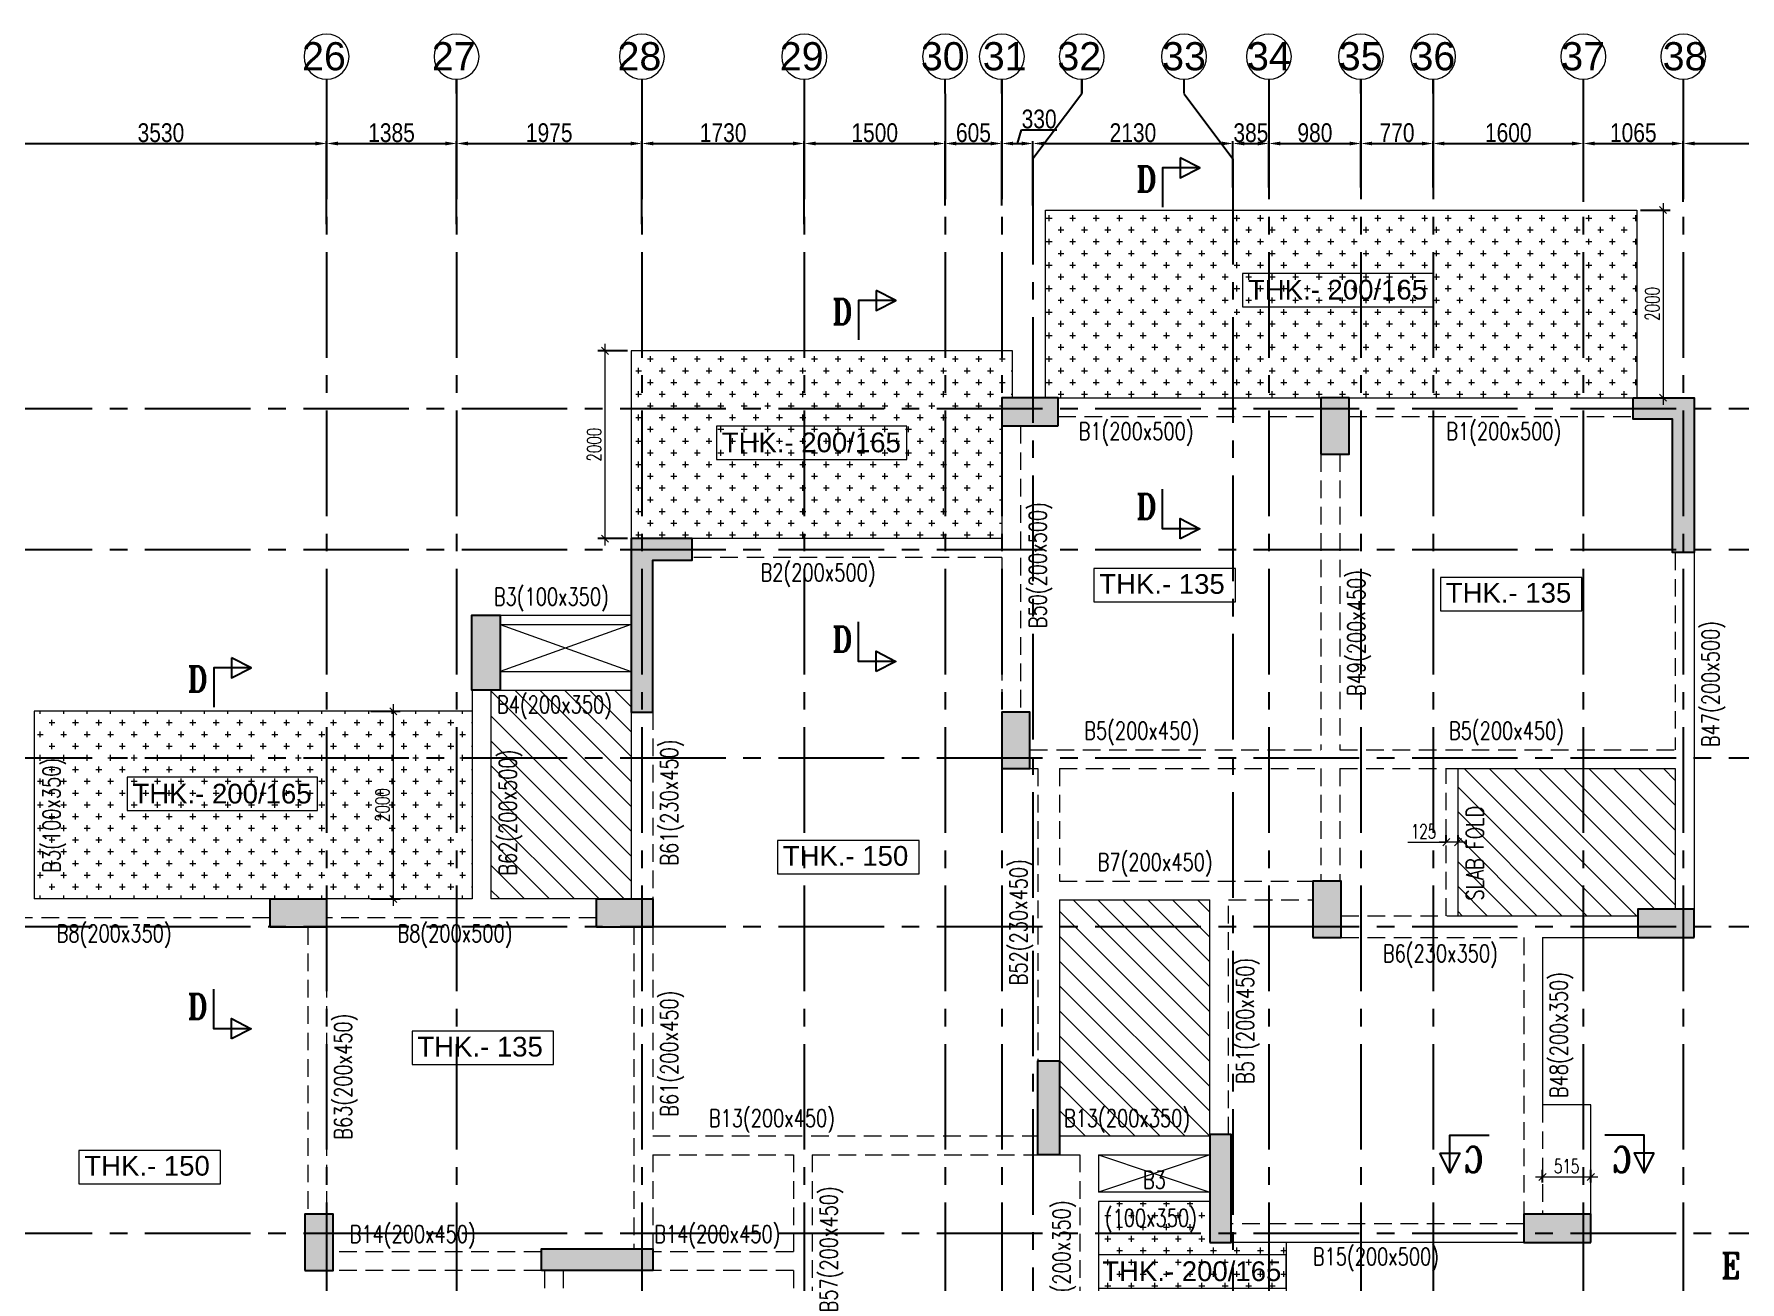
# Model space of a CAD drawing. Header units: millimetres. Extents: x 1255966 to 1543449, y 318653 to 465396.
# Drawn here: x 1413325 to 1431499, y 357108 to 370403 of the extents above; entities that cross this region are included whole.
import ezdxf
from ezdxf.enums import TextEntityAlignment as Align

# ---------------------------------------------------------------- set-up
doc = ezdxf.new("R2010")
doc.units = ezdxf.units.MM
doc.header["$LTSCALE"] = 500
doc.header["$MEASUREMENT"] = 0
doc.header["$PDMODE"] = 34
doc.linetypes.add('HIDDEN', pattern=[0.375, 0.25, -0.125])
doc.linetypes.add('Site$0$CENTER2', pattern=[1.125, 0.75, -0.125, 0.125, -0.125])
doc.layers.get('Defpoints').update_dxf_attribs({"lineweight": 0})
for name, color, linetype in [('3BEAM NO', 6, 'Continuous'), ('GLASS', 5, 'Continuous'), ('GRID', 7, 'Continuous'), ('GRID DIM', 7, 'Continuous'), ('S-FRAMING PLAN', 4, 'Continuous'), ('sec', 31, 'Continuous'), ('T BEAM N', 3, 'Continuous'), ('TEXT-20', 3, 'Continuous'), ('TOWER AREA COLUMN.', 6, 'Continuous')]:
    doc.layers.add(name, color=color, linetype=linetype)
for name, color, linetype, lineweight in [('CALL', 1, 'Continuous', 18), ('CUT OUT', 1, 'Continuous', 13), ('dim-M', 1, 'Continuous', 15), ('GRID NO.', 7, 'Continuous', 20), ('HATCH', 1, 'Continuous', 5), ('TEXT 01', 3, 'Continuous', 15), ('TOWER AREA BEAM..', 3, 'Continuous', 20), ('TOWER COL HATCH', 253, 'Continuous', 20)]:
    doc.layers.add(name, color=color, linetype=linetype, lineweight=lineweight)
doc.layers.add('STAIR', color=7, linetype='Continuous', true_color=0x3f4f7f)
doc.styles.add('2MM', font='romans.shx', dxfattribs={"width": 0.7})
doc.styles.add('ABHI', font='arial.ttf')
doc.styles.add('D50', font='arial.ttf', dxfattribs={"width": 0.8})
doc.styles.add('RT', font='romant.shx', dxfattribs={"height": 8})
doc.styles.add('S-T', font='romans.shx')
doc.dimstyles.new('INNER DIM', dxfattribs={"dimtxt": 200, "dimasz": 120, "dimexe": 25, "dimexo": 25, "dimgap": 12, "dimtad": 1, "dimdec": 0, "dimrnd": 5, "dimzin": 0, "dimdsep": 46, "dimtxsty": 'D50', "dimcen": 0.09, "dimdle": 25, "dimclrt": 6, "dimadec": 0, "dimazin": 0, "dimtfac": 1, "dimtdec": 0, "dimtofl": 0, "dimtmove": 1, "dimatfit": 3, "dimfxl": 75, "dimtolj": 1, "dimtzin": 0, "dimarcsym": 0})
doc.dimstyles.new('RAJESH', dxfattribs={"dimtxt": 200, "dimasz": 180, "dimexe": 100, "dimexo": 250, "dimgap": 50, "dimtad": 2, "dimdec": 0, "dimzin": 1, "dimdsep": 46, "dimtxsty": '2MM', "dimblk": 'OBLIQUE', "dimcen": 0, "dimdle": 100, "dimclrd": 1, "dimclre": 1, "dimclrt": 3, "dimadec": 0, "dimazin": 0, "dimtfac": 1, "dimtdec": 0, "dimtix": 1, "dimtmove": 2, "dimatfit": 3, "dimfxl": 1, "dimtolj": 1, "dimlwd": -1, "dimarcsym": 0})
pattern_1 = [(90, (-1381890.62, -304839.69), (-125, 125), [62.5, -187.5]), (180, (-1381859.37, -304808.44), (-125, -125), [62.5, -187.5])]
pattern_2 = [(45, (-1381890.62, -304839.69), (-132.582521, 132.582521), [])]

# ---------------------------------------------------------------- blocks, each defined once
blk = doc.blocks.new('A$Ca8bcdc7a')
at = {"layer": 'HATCH', "ltscale": 10}
h = blk.add_hatch(dxfattribs=at)
h.set_pattern_fill('CROSS', color=1, scale=500, angle=90)
h.set_pattern_definition(pattern_1)
h.paths.add_polyline_path([(1750, 11000), (-4550, 11000), (-4550, 9000), (-4510, 9000), (-1485, 9000), (-1185, 9000), (1465, 9000), (1750, 9000)])
h = blk.add_hatch(dxfattribs=at)
h.set_pattern_fill('CROSS', color=1, scale=500, angle=90)
h.set_pattern_definition(pattern_1)
h.paths.add_polyline_path([(5515, 7500), (6165, 7500), (6165, 9500), (2215, 9500), (2100, 9500), (2100, 9000), (2215, 9000), (2215, 7500)])
h = blk.add_hatch(dxfattribs=at)
h.set_pattern_fill('ANSI31', color=1, scale=1500)
h.set_pattern_definition(pattern_2)
h.paths.add_polyline_path([(6165, 3660), (6685, 3660), (7660, 3660), (7660, 5885), (6165, 5885), (6165, 5650)])
h = blk.add_hatch(dxfattribs=at)
h.set_pattern_fill('CROSS', color=1, scale=500, angle=90)
h.set_pattern_definition(pattern_1)
h.paths.add_polyline_path([(12525, 5660), (7860, 5660), (7860, 3660), (9410, 3660), (10160, 3660), (12525, 3660)])
h = blk.add_hatch(dxfattribs=at)
h.set_pattern_fill('ANSI31', color=1, scale=1500)
h.set_pattern_definition(pattern_2)
h.paths.add_polyline_path([(-4960, 5050), (-4960, 3550), (-4560, 3550), (-4560, 3480), (-2645, 3480), (-2645, 5050)])
h = blk.add_hatch(dxfattribs=at)
h.set_pattern_fill('ANSI31', color=1, scale=1500)
h.set_pattern_definition(pattern_2)
h.paths.add_polyline_path([(1600, 1135), (1600, 1935), (1600, 3650), (0, 3650), (0, 1135)])
h = blk.add_hatch(dxfattribs=at)
h.set_pattern_fill('CROSS', color=1, scale=500, angle=90)
h.set_pattern_definition(pattern_1)
h.paths.add_polyline_path([(1185, 435), (0, 435), (0, 0), (-230, 0), (-815, 0), (-815, -1410), (-25, -1410), (1185, -1410)])
at = {"layer": 'CUT OUT', "color": 1, "ltscale": 10}
for p, q in [((7560, 6585), (6165, 6085)), ((6165, 6585), (7560, 6085)), ((1185, 935), (0, 535)), ((0, 935), (1185, 535))]:
    blk.add_line(p, q, dxfattribs=at)
at = {"layer": 'S-FRAMING PLAN', "color": 3, "linetype": 'ByBlock', "lineweight": 20, "ltscale": 10}
for p, q in [((-1485, 9000), (-4510, 9000)), ((1615, 9000), (-1185, 9000)), ((2215, 8700), (2215, 7500)), ((2215, 7500), (5515, 7500)), ((-5160, 7350), (-5160, 3550)), ((7560, 6685), (6165, 6685)), ((7560, 6585), (6165, 6585)), ((7560, 6085), (6165, 6085)), ((7560, 5885), (6165, 5885)), ((7660, 5885), (7660, 3660)), ((7860, 5885), (7860, 3660)), ((6165, 5650), (6165, 3660)), ((12525, 5660), (12525, 3660)), ((-4960, 5050), (-4960, 3550)), ((-2645, 5050), (-4960, 5050)), ((-2645, 3480), (-2645, 5050)), ((0, 1150), (0, 3650)), ((1600, 3650), (0, 3650)), ((1600, 3650), (1600, 1935)), ((6535, 3660), (7660, 3660)), ((7860, 3660), (9410, 3660)), ((10010, 3660), (12525, 3660)), ((-2645, 3480), (-4560, 3480)), ((-3545, 3250), (-4560, 3250)), ((-3545, 3250), (-3545, 1465)), ((1600, 1135), (0, 1135)), ((1185, 935), (0, 935)), ((1185, 935), (1185, 535)), ((1600, 935), (1385, 935)), ((0, 535), (1185, 535)), ((0, 435), (1185, 435)), ((1185, 435), (1185, -1410)), ((-3345, 0), (-230, 0)), ((-815, 0), (-815, -1410))]:
    blk.add_line(p, q, dxfattribs=at)
for points in [[(1750, 9000), (1750, 11000), (-4550, 11000), (-4550, 9000)], [(2100, 9000), (2100, 9500), (6165, 9500), (6165, 7500)], [(7860, 5660), (12525, 5660)], [(-4060, 300), (-4060, 1465), (-3545, 1465)]]:
    blk.add_lwpolyline(points, dxfattribs=at)
at = {"layer": 'TOWER AREA BEAM..', "color": 3, "linetype": 'HIDDEN', "ltscale": 1.5}
for p, q in [((-1485, 8800), (-4510, 8800)), ((1615, 8800), (-1185, 8800)), ((2015, 8700), (2015, 5650)), ((-1385, 8400), (-1385, 5250)), ((-1185, 8400), (-1185, 5250)), ((-4960, 7350), (-4960, 5250)), ((2215, 7300), (5515, 7300)), ((2215, 7300), (2215, 5650)), ((5935, 5650), (5935, 3660)), ((-1385, 5250), (-4960, 5250)), ((1915, 5250), (-1185, 5250)), ((-1385, 5050), (-2645, 5050)), ((-2520, 3480), (-2520, 5050)), ((-1385, 5050), (-1385, 3850)), ((-1185, 5050), (-1185, 3850)), ((1600, 5050), (-1185, 5050)), ((1600, 5050), (1600, 3850)), ((1915, 5050), (1830, 5050)), ((1830, 5050), (1830, 1935)), ((1600, 3850), (-1100, 3850)), ((-200, 3650), (-1100, 3650)), ((-200, 1150), (-200, 3650)), ((-1400, 3480), (-2645, 3480)), ((6535, 3460), (9410, 3460)), ((10010, 3460), (12940, 3460)), ((5935, 3360), (5935, 1135)), ((6135, 3360), (6135, -70)), ((9410, 3360), (9410, 300)), ((9610, 3360), (9610, 300)), ((-1400, 3250), (-3345, 3250)), ((-3345, 3250), (-3345, 300)), ((-3545, 1465), (-3545, 300)), ((5935, 1135), (1830, 1135)), ((1385, 935), (1385, -1410)), ((4235, 935), (1830, 935)), ((4235, 935), (4235, -1410)), ((5935, 935), (4435, 935)), ((4435, 935), (4435, -100)), ((5935, 935), (5935, -70)), ((-3345, 200), (-230, 200)), ((4435, -100), (5935, -100)), ((7119, -100), (9340, -100)), ((4435, -300), (4435, -1410)), ((4435, -300), (5935, -300)), ((6889, -300), (6889, -3440)), ((7089, -300), (7089, -1770)), ((7119, -300), (9340, -300))]:
    blk.add_line(p, q, dxfattribs=at)
blk = doc.blocks.new('GRID MARK')
at = {"layer": 'GRID NO.', "const_width": 50}
blk.add_lwpolyline([(0, -541), (0, -891)], dxfattribs=at)
at = {"layer": 'GRID NO.'}
blk.add_circle((0, 0), 541, dxfattribs=at)
at = {"layer": 'GRID NO.', "style": 'D50', "width": 0.8}
blk.add_attdef('Y1', text='', height=500, dxfattribs=at).set_placement((-33, -267), align=Align.CENTER)
blk = doc.blocks.new('*D35')
at = {"layer": 'Defpoints', "color": 0, "linetype": 'Continuous', "transparency": 16777216}
for p in [(1416441, 258393), (1412911, 257510), (1416441, 257510)]:
    blk.add_point(p, dxfattribs=at)
at = {"layer": 'GRID DIM', "color": 0, "linetype": 'Continuous', "lineweight": -2, "transparency": 16777216}
for p, q in [((1412911, 257535), (1412911, 258418)), ((1416441, 257535), (1416441, 258418))]:
    blk.add_line(p, q, dxfattribs=at)
at = {"layer": 'GRID DIM', "linetype": 'Continuous', "lineweight": -2, "transparency": 16777216}
blk.add_line((1413031, 258393), (1416321, 258393), dxfattribs=at)
at = {"layer": 'GRID DIM', "linetype": 'Continuous', "transparency": 16777216}
for points in [[(1413031, 258413), (1413031, 258373), (1412911, 258393)], [(1416321, 258413), (1416321, 258373), (1416441, 258393)]]:
    blk.add_solid(points, dxfattribs=at)
at = {"layer": 'GRID DIM', "linetype": 'Continuous', "transparency": 16777216, "insert": (1414676, 258507), "char_height": 200, "attachment_point": 5, "style": 'D50'}
blk.add_mtext('\\A1;3530', dxfattribs=at)
blk = doc.blocks.new('*D36')
at = {"layer": 'Defpoints', "color": 0, "linetype": 'Continuous', "transparency": 16777216}
for p in [(1417826, 258393), (1416441, 257510), (1417826, 257510)]:
    blk.add_point(p, dxfattribs=at)
at = {"layer": 'GRID DIM', "color": 0, "linetype": 'Continuous', "lineweight": -2, "transparency": 16777216}
for p, q in [((1416441, 257535), (1416441, 258418)), ((1417826, 257535), (1417826, 258418))]:
    blk.add_line(p, q, dxfattribs=at)
at = {"layer": 'GRID DIM', "linetype": 'Continuous', "lineweight": -2, "transparency": 16777216}
blk.add_line((1416561, 258393), (1417706, 258393), dxfattribs=at)
at = {"layer": 'GRID DIM', "linetype": 'Continuous', "transparency": 16777216}
for points in [[(1416561, 258413), (1416561, 258373), (1416441, 258393)], [(1417706, 258413), (1417706, 258373), (1417826, 258393)]]:
    blk.add_solid(points, dxfattribs=at)
at = {"layer": 'GRID DIM', "linetype": 'Continuous', "transparency": 16777216, "insert": (1417133, 258507), "char_height": 200, "attachment_point": 5, "style": 'D50'}
blk.add_mtext('\\A1;1385', dxfattribs=at)
blk = doc.blocks.new('*D37')
at = {"layer": 'Defpoints', "color": 0, "linetype": 'Continuous', "transparency": 16777216}
for p in [(1419801, 258393), (1417826, 257510), (1419801, 257510)]:
    blk.add_point(p, dxfattribs=at)
at = {"layer": 'GRID DIM', "color": 0, "linetype": 'Continuous', "lineweight": -2, "transparency": 16777216}
for p, q in [((1417826, 257535), (1417826, 258418)), ((1419801, 257535), (1419801, 258418))]:
    blk.add_line(p, q, dxfattribs=at)
at = {"layer": 'GRID DIM', "linetype": 'Continuous', "lineweight": -2, "transparency": 16777216}
blk.add_line((1417946, 258393), (1419681, 258393), dxfattribs=at)
at = {"layer": 'GRID DIM', "linetype": 'Continuous', "transparency": 16777216}
for points in [[(1417946, 258413), (1417946, 258373), (1417826, 258393)], [(1419681, 258413), (1419681, 258373), (1419801, 258393)]]:
    blk.add_solid(points, dxfattribs=at)
at = {"layer": 'GRID DIM', "linetype": 'Continuous', "transparency": 16777216, "insert": (1418813, 258507), "char_height": 200, "attachment_point": 5, "style": 'D50'}
blk.add_mtext('\\A1;1975', dxfattribs=at)
blk = doc.blocks.new('*D38')
at = {"layer": 'Defpoints', "color": 0, "linetype": 'Continuous', "transparency": 16777216}
for p in [(1421531, 258393), (1419801, 257510), (1421531, 257510)]:
    blk.add_point(p, dxfattribs=at)
at = {"layer": 'GRID DIM', "color": 0, "linetype": 'Continuous', "lineweight": -2, "transparency": 16777216}
for p, q in [((1419801, 257535), (1419801, 258418)), ((1421531, 257535), (1421531, 258418))]:
    blk.add_line(p, q, dxfattribs=at)
at = {"layer": 'GRID DIM', "linetype": 'Continuous', "lineweight": -2, "transparency": 16777216}
blk.add_line((1419921, 258393), (1421411, 258393), dxfattribs=at)
at = {"layer": 'GRID DIM', "linetype": 'Continuous', "transparency": 16777216}
for points in [[(1419921, 258413), (1419921, 258373), (1419801, 258393)], [(1421411, 258413), (1421411, 258373), (1421531, 258393)]]:
    blk.add_solid(points, dxfattribs=at)
at = {"layer": 'GRID DIM', "linetype": 'Continuous', "transparency": 16777216, "insert": (1420666, 258507), "char_height": 200, "attachment_point": 5, "style": 'D50'}
blk.add_mtext('\\A1;1730', dxfattribs=at)
blk = doc.blocks.new('*D39')
at = {"layer": 'Defpoints', "color": 0, "linetype": 'Continuous', "transparency": 16777216}
for p in [(1423031, 258393), (1423031, 257709), (1421531, 257510)]:
    blk.add_point(p, dxfattribs=at)
at = {"layer": 'GRID DIM', "color": 0, "linetype": 'Continuous', "lineweight": -2, "transparency": 16777216}
for p, q in [((1421531, 257535), (1421531, 258418)), ((1423031, 257734), (1423031, 258418))]:
    blk.add_line(p, q, dxfattribs=at)
at = {"layer": 'GRID DIM', "linetype": 'Continuous', "lineweight": -2, "transparency": 16777216}
blk.add_line((1421651, 258393), (1422911, 258393), dxfattribs=at)
at = {"layer": 'GRID DIM', "linetype": 'Continuous', "transparency": 16777216}
for points in [[(1421651, 258413), (1421651, 258373), (1421531, 258393)], [(1422911, 258413), (1422911, 258373), (1423031, 258393)]]:
    blk.add_solid(points, dxfattribs=at)
at = {"layer": 'GRID DIM', "linetype": 'Continuous', "transparency": 16777216, "insert": (1422281, 258507), "char_height": 200, "attachment_point": 5, "style": 'D50'}
blk.add_mtext('\\A1;1500', dxfattribs=at)
blk = doc.blocks.new('*D40')
at = {"layer": 'Defpoints', "color": 0, "linetype": 'Continuous', "transparency": 16777216}
for p in [(1423636, 258393), (1423031, 257709), (1423636, 257709)]:
    blk.add_point(p, dxfattribs=at)
at = {"layer": 'GRID DIM', "color": 0, "linetype": 'Continuous', "lineweight": -2, "transparency": 16777216}
for p, q in [((1423031, 257734), (1423031, 258418)), ((1423636, 257734), (1423636, 258418))]:
    blk.add_line(p, q, dxfattribs=at)
at = {"layer": 'GRID DIM', "linetype": 'Continuous', "lineweight": -2, "transparency": 16777216}
blk.add_line((1423151, 258393), (1423516, 258393), dxfattribs=at)
at = {"layer": 'GRID DIM', "linetype": 'Continuous', "transparency": 16777216}
for points in [[(1423151, 258413), (1423151, 258373), (1423031, 258393)], [(1423516, 258413), (1423516, 258373), (1423636, 258393)]]:
    blk.add_solid(points, dxfattribs=at)
at = {"layer": 'GRID DIM', "linetype": 'Continuous', "transparency": 16777216, "insert": (1423333, 258507), "char_height": 200, "attachment_point": 5, "style": 'D50'}
blk.add_mtext('\\A1;605', dxfattribs=at)
blk = doc.blocks.new('*D41')
at = {"layer": 'Defpoints', "color": 0, "linetype": 'Continuous', "transparency": 16777216}
for p in [(1423966, 258393), (1423636, 257709), (1423966, 257709)]:
    blk.add_point(p, dxfattribs=at)
at = {"layer": 'GRID DIM', "linetype": 'Continuous', "lineweight": -2, "transparency": 16777216}
for p, q in [((1423801, 258393), (1423844, 258538)), ((1423844, 258538), (1424221, 258538)), ((1423756, 258393), (1423846, 258393))]:
    blk.add_line(p, q, dxfattribs=at)
at = {"layer": 'GRID DIM', "color": 0, "linetype": 'Continuous', "lineweight": -2, "transparency": 16777216}
for p, q in [((1423636, 257734), (1423636, 258418)), ((1423966, 257734), (1423966, 258418))]:
    blk.add_line(p, q, dxfattribs=at)
at = {"layer": 'GRID DIM', "linetype": 'Continuous', "transparency": 16777216}
for points in [[(1423756, 258413), (1423756, 258373), (1423636, 258393)], [(1423846, 258413), (1423846, 258373), (1423966, 258393)]]:
    blk.add_solid(points, dxfattribs=at)
at = {"layer": 'GRID DIM', "linetype": 'Continuous', "transparency": 16777216, "insert": (1424033, 258653), "char_height": 200, "attachment_point": 5, "style": 'D50'}
blk.add_mtext('\\A1;330', dxfattribs=at)
blk = doc.blocks.new('*D42')
at = {"layer": 'Defpoints', "color": 0, "linetype": 'Continuous', "transparency": 16777216}
for p in [(1426098, 258393), (1426098, 257899), (1423966, 257709)]:
    blk.add_point(p, dxfattribs=at)
at = {"layer": 'GRID DIM', "color": 0, "linetype": 'Continuous', "lineweight": -2, "transparency": 16777216}
for p, q in [((1423966, 257734), (1423966, 258418)), ((1426098, 257924), (1426098, 258418))]:
    blk.add_line(p, q, dxfattribs=at)
at = {"layer": 'GRID DIM', "linetype": 'Continuous', "lineweight": -2, "transparency": 16777216}
blk.add_line((1424086, 258393), (1425978, 258393), dxfattribs=at)
at = {"layer": 'GRID DIM', "linetype": 'Continuous', "transparency": 16777216}
for points in [[(1424086, 258413), (1424086, 258373), (1423966, 258393)], [(1425978, 258413), (1425978, 258373), (1426098, 258393)]]:
    blk.add_solid(points, dxfattribs=at)
at = {"layer": 'GRID DIM', "linetype": 'Continuous', "transparency": 16777216, "insert": (1425032, 258507), "char_height": 200, "attachment_point": 5, "style": 'D50'}
blk.add_mtext('\\A1;2130', dxfattribs=at)
blk = doc.blocks.new('*D43')
at = {"layer": 'Defpoints', "color": 0, "linetype": 'Continuous', "transparency": 16777216}
for p in [(1426481, 258393), (1426098, 257899), (1426481, 257899)]:
    blk.add_point(p, dxfattribs=at)
at = {"layer": 'GRID DIM', "color": 0, "linetype": 'Continuous', "lineweight": -2, "transparency": 16777216}
for p, q in [((1426098, 257924), (1426098, 258418)), ((1426481, 257924), (1426481, 258418))]:
    blk.add_line(p, q, dxfattribs=at)
at = {"layer": 'GRID DIM', "linetype": 'Continuous', "lineweight": -2, "transparency": 16777216}
blk.add_line((1426218, 258393), (1426361, 258393), dxfattribs=at)
at = {"layer": 'GRID DIM', "linetype": 'Continuous', "transparency": 16777216}
for points in [[(1426218, 258413), (1426218, 258373), (1426098, 258393)], [(1426361, 258413), (1426361, 258373), (1426481, 258393)]]:
    blk.add_solid(points, dxfattribs=at)
at = {"layer": 'GRID DIM', "linetype": 'Continuous', "transparency": 16777216, "insert": (1426289, 258507), "char_height": 200, "attachment_point": 5, "style": 'D50'}
blk.add_mtext('\\A1;385', dxfattribs=at)
blk = doc.blocks.new('*D44')
at = {"layer": 'Defpoints', "color": 0, "linetype": 'Continuous', "transparency": 16777216}
for p in [(1427461, 258393), (1426481, 257899), (1427461, 257899)]:
    blk.add_point(p, dxfattribs=at)
at = {"layer": 'GRID DIM', "color": 0, "linetype": 'Continuous', "lineweight": -2, "transparency": 16777216}
for p, q in [((1426481, 257924), (1426481, 258418)), ((1427461, 257924), (1427461, 258418))]:
    blk.add_line(p, q, dxfattribs=at)
at = {"layer": 'GRID DIM', "linetype": 'Continuous', "lineweight": -2, "transparency": 16777216}
blk.add_line((1426601, 258393), (1427341, 258393), dxfattribs=at)
at = {"layer": 'GRID DIM', "linetype": 'Continuous', "transparency": 16777216}
for points in [[(1426601, 258413), (1426601, 258373), (1426481, 258393)], [(1427341, 258413), (1427341, 258373), (1427461, 258393)]]:
    blk.add_solid(points, dxfattribs=at)
at = {"layer": 'GRID DIM', "linetype": 'Continuous', "transparency": 16777216, "insert": (1426971, 258507), "char_height": 200, "attachment_point": 5, "style": 'D50'}
blk.add_mtext('\\A1;980', dxfattribs=at)
blk = doc.blocks.new('*D45')
at = {"layer": 'Defpoints', "color": 0, "linetype": 'Continuous', "transparency": 16777216}
for p in [(1428231, 258393), (1427461, 257899), (1428231, 257899)]:
    blk.add_point(p, dxfattribs=at)
at = {"layer": 'GRID DIM', "color": 0, "linetype": 'Continuous', "lineweight": -2, "transparency": 16777216}
for p, q in [((1427461, 257924), (1427461, 258418)), ((1428231, 257924), (1428231, 258418))]:
    blk.add_line(p, q, dxfattribs=at)
at = {"layer": 'GRID DIM', "linetype": 'Continuous', "lineweight": -2, "transparency": 16777216}
blk.add_line((1427581, 258393), (1428111, 258393), dxfattribs=at)
at = {"layer": 'GRID DIM', "linetype": 'Continuous', "transparency": 16777216}
for points in [[(1427581, 258413), (1427581, 258373), (1427461, 258393)], [(1428111, 258413), (1428111, 258373), (1428231, 258393)]]:
    blk.add_solid(points, dxfattribs=at)
at = {"layer": 'GRID DIM', "linetype": 'Continuous', "transparency": 16777216, "insert": (1427846, 258507), "char_height": 200, "attachment_point": 5, "style": 'D50'}
blk.add_mtext('\\A1;770', dxfattribs=at)
blk = doc.blocks.new('*D46')
at = {"layer": 'Defpoints', "color": 0, "linetype": 'Continuous', "transparency": 16777216}
for p in [(1429831, 258393), (1428231, 257899), (1429831, 257747)]:
    blk.add_point(p, dxfattribs=at)
at = {"layer": 'GRID DIM', "color": 0, "linetype": 'Continuous', "lineweight": -2, "transparency": 16777216}
for p, q in [((1428231, 257924), (1428231, 258418)), ((1429831, 257772), (1429831, 258418))]:
    blk.add_line(p, q, dxfattribs=at)
at = {"layer": 'GRID DIM', "linetype": 'Continuous', "lineweight": -2, "transparency": 16777216}
blk.add_line((1428351, 258393), (1429711, 258393), dxfattribs=at)
at = {"layer": 'GRID DIM', "linetype": 'Continuous', "transparency": 16777216}
for points in [[(1428351, 258413), (1428351, 258373), (1428231, 258393)], [(1429711, 258413), (1429711, 258373), (1429831, 258393)]]:
    blk.add_solid(points, dxfattribs=at)
at = {"layer": 'GRID DIM', "linetype": 'Continuous', "transparency": 16777216, "insert": (1429031, 258507), "char_height": 200, "attachment_point": 5, "style": 'D50'}
blk.add_mtext('\\A1;1600', dxfattribs=at)
blk = doc.blocks.new('*D47')
at = {"layer": 'Defpoints', "color": 0, "linetype": 'Continuous', "transparency": 16777216}
for p in [(1430896, 258393), (1429831, 257747), (1430896, 257747)]:
    blk.add_point(p, dxfattribs=at)
at = {"layer": 'GRID DIM', "color": 0, "linetype": 'Continuous', "lineweight": -2, "transparency": 16777216}
for p, q in [((1429831, 257772), (1429831, 258418)), ((1430896, 257772), (1430896, 258418))]:
    blk.add_line(p, q, dxfattribs=at)
at = {"layer": 'GRID DIM', "linetype": 'Continuous', "lineweight": -2, "transparency": 16777216}
blk.add_line((1429951, 258393), (1430776, 258393), dxfattribs=at)
at = {"layer": 'GRID DIM', "linetype": 'Continuous', "transparency": 16777216}
for points in [[(1429951, 258413), (1429951, 258373), (1429831, 258393)], [(1430776, 258413), (1430776, 258373), (1430896, 258393)]]:
    blk.add_solid(points, dxfattribs=at)
at = {"layer": 'GRID DIM', "linetype": 'Continuous', "transparency": 16777216, "insert": (1430363, 258507), "char_height": 200, "attachment_point": 5, "style": 'D50'}
blk.add_mtext('\\A1;1065', dxfattribs=at)
blk = doc.blocks.new('*D48')
at = {"layer": 'Defpoints', "color": 0, "linetype": 'Continuous', "transparency": 16777216}
for p in [(1433331, 258393), (1430896, 257747), (1433331, 257747)]:
    blk.add_point(p, dxfattribs=at)
at = {"layer": 'GRID DIM', "color": 0, "linetype": 'Continuous', "lineweight": -2, "transparency": 16777216}
for p, q in [((1430896, 257772), (1430896, 258418)), ((1433331, 257772), (1433331, 258418))]:
    blk.add_line(p, q, dxfattribs=at)
at = {"layer": 'GRID DIM', "linetype": 'Continuous', "lineweight": -2, "transparency": 16777216}
blk.add_line((1431016, 258393), (1433211, 258393), dxfattribs=at)
at = {"layer": 'GRID DIM', "linetype": 'Continuous', "transparency": 16777216}
for points in [[(1431016, 258413), (1431016, 258373), (1430896, 258393)], [(1433211, 258413), (1433211, 258373), (1433331, 258393)]]:
    blk.add_solid(points, dxfattribs=at)
at = {"layer": 'GRID DIM', "linetype": 'Continuous', "transparency": 16777216, "insert": (1432113, 258507), "char_height": 200, "attachment_point": 5, "style": 'D50'}
blk.add_mtext('\\A1;2435', dxfattribs=at)
blk = doc.blocks.new('_Oblique')
at = {"color": 0, "linetype": 'ByBlock', "lineweight": -2}
blk.add_line((-0.5, -0.5), (0.5, 0.5), dxfattribs=at)
blk = doc.blocks.new('*D92')
at = {"layer": 'Defpoints', "color": 0, "ltscale": 100, "transparency": 16777216}
for p in [(1428371, 361793), (1428371, 361757), (1428496, 361757)]:
    blk.add_point(p, dxfattribs=at)
at = {"layer": 'dim-M', "color": 1, "lineweight": -2, "ltscale": 100, "transparency": 16777216}
for p, q in [((1428371, 361797), (1428371, 361868)), ((1428496, 361797), (1428496, 361868))]:
    blk.add_line(p, q, dxfattribs=at)
at = {"layer": 'dim-M', "color": 1, "ltscale": 100, "transparency": 16777216}
for p, q in [((1427961, 361793), (1428371, 361793)), ((1428571, 361793), (1428296, 361793))]:
    blk.add_line(p, q, dxfattribs=at)
at = {"layer": 'dim-M', "color": 1, "ltscale": 100, "transparency": 16777216, "xscale": 75, "yscale": 75, "zscale": 75, "rotation": 180}
blk.add_blockref('_Oblique', (1428371, 361793), dxfattribs=at)
at = {"layer": 'dim-M', "color": 1, "ltscale": 100, "transparency": 16777216, "xscale": 75, "yscale": 75, "zscale": 75}
blk.add_blockref('_Oblique', (1428496, 361793), dxfattribs=at)
at = {"layer": 'dim-M', "color": 3, "ltscale": 100, "transparency": 16777216, "insert": (1428128, 361908), "char_height": 150, "attachment_point": 5, "style": '2MM'}
blk.add_mtext('\\A1;125', dxfattribs=at)
blk = doc.blocks.new('3tgra')
at = {"layer": 'TOWER COL HATCH'}
h = blk.add_hatch(color=253, dxfattribs=at)
h.dxf.hatch_style = 1
h.paths.add_polyline_path([(1377381, 95142), (1376731, 95142), (1376731, 93492), (1376961, 93492), (1376961, 94912), (1377381, 94912)])
h = blk.add_hatch(color=253, dxfattribs=at)
h.dxf.hatch_style = 1
h.paths.add_polyline_path([(1380706, 94542), (1380406, 94542), (1380406, 95142), (1380706, 95142)])
h = blk.add_hatch(color=253, dxfattribs=at)
h.dxf.hatch_style = 1
h.paths.add_polyline_path([(1383506, 94842), (1383506, 95142), (1384106, 95142), (1384106, 94842)])
h = blk.add_hatch(color=253, dxfattribs=at)
h.dxf.hatch_style = 1
h.paths.add_polyline_path([(1387406, 93642), (1388056, 93642), (1388056, 91792), (1387826, 91792), (1387826, 93412), (1387406, 93412)])
h = blk.add_hatch(color=253, dxfattribs=at)
h.dxf.hatch_style = 1
h.paths.add_polyline_path([(1389451, 92027), (1389751, 92027), (1389751, 92827), (1389451, 92827)])
h = blk.add_hatch(color=253, dxfattribs=at)
h.dxf.hatch_style = 1
h.paths.add_polyline_path([(1384106, 91192), (1383806, 91192), (1383806, 91792), (1384106, 91792)])
h = blk.add_hatch(color=253, dxfattribs=at)
h.dxf.hatch_style = 1
h.paths.add_polyline_path([(1380791, 89392), (1380491, 89392), (1380491, 89992), (1380791, 89992)])
h = blk.add_hatch(color=253, dxfattribs=at)
h.dxf.hatch_style = 1
h.paths.add_polyline_path([(1388426, 89502), (1388426, 89802), (1387826, 89802), (1387826, 89502)])
h = blk.add_hatch(color=253, dxfattribs=at)
h.dxf.hatch_style = 1
h.paths.add_polyline_path([(1391901, 89502), (1391901, 89802), (1391301, 89802), (1391301, 89502)])
h = blk.add_hatch(color=253, dxfattribs=at)
h.dxf.hatch_style = 1
h.paths.add_polyline_path([(1376731, 89392), (1376731, 89692), (1377331, 89692), (1377331, 89392)])
h = blk.add_hatch(color=253, dxfattribs=at)
h.dxf.hatch_style = 1
h.paths.add_polyline_path([(1383491, 87077), (1383721, 87077), (1383721, 88077), (1383491, 88077)])
h = blk.add_hatch(color=253, dxfattribs=at)
h.dxf.hatch_style = 1
h.paths.add_polyline_path([(1381891, 86142), (1381661, 86142), (1381661, 87292), (1381891, 87292)])
h = blk.add_hatch(color=253, dxfattribs=at)
h.dxf.hatch_style = 1
h.paths.add_polyline_path([(1377831, 86142), (1377831, 86442), (1378546, 86442), (1378546, 86142)])
h = blk.add_hatch(color=253, dxfattribs=at)
h.dxf.hatch_style = 1
h.paths.add_polyline_path([(1391531, 85842), (1391231, 85842), (1391231, 86442), (1391531, 86442)])
h = blk.add_hatch(color=253, dxfattribs=at)
h.dxf.hatch_style = 1
h.paths.add_polyline_path([(1389011, 85842), (1389011, 86072), (1387826, 86072), (1387826, 85842)])
at = {"layer": 'TOWER AREA COLUMN.', "color": 4}
for points in [[(1377381, 95142), (1376731, 95142), (1376731, 93492), (1376961, 93492), (1376961, 94912), (1377381, 94912), (1377381, 95142)], [(1387406, 93642), (1388056, 93642), (1388056, 91792), (1387826, 91792), (1387826, 93412), (1387406, 93412), (1387406, 93642)]]:
    blk.add_lwpolyline(points, dxfattribs=at)
for points in [[(1380706, 94542), (1380406, 94542), (1380406, 95142), (1380706, 95142)], [(1383506, 94842), (1383506, 95142), (1384106, 95142), (1384106, 94842)], [(1389451, 92027), (1389751, 92027), (1389751, 92827), (1389451, 92827)], [(1384106, 91192), (1383806, 91192), (1383806, 91792), (1384106, 91792)], [(1380791, 89392), (1380491, 89392), (1380491, 89992), (1380791, 89992)], [(1388426, 89502), (1388426, 89802), (1387826, 89802), (1387826, 89502)], [(1391901, 89502), (1391901, 89802), (1391301, 89802), (1391301, 89502)], [(1376731, 89392), (1376731, 89692), (1377331, 89692), (1377331, 89392)], [(1383491, 87077), (1383721, 87077), (1383721, 88077), (1383491, 88077)], [(1381891, 86142), (1381661, 86142), (1381661, 87292), (1381891, 87292)], [(1377831, 86142), (1377831, 86442), (1378546, 86442), (1378546, 86142)], [(1391531, 85842), (1391231, 85842), (1391231, 86442), (1391531, 86442)], [(1389011, 85842), (1389011, 86072), (1387826, 86072), (1387826, 85842)]]:
    blk.add_lwpolyline(points, close=True, dxfattribs=at)
blk = doc.blocks.new('*D483')
at = {"layer": 'Defpoints', "color": 0, "ltscale": 100, "transparency": 16777216}
for p in [(1416871, 363188), (1416871, 361188), (1417151, 361188)]:
    blk.add_point(p, dxfattribs=at)
at = {"layer": 'dim-M', "color": 1, "lineweight": -2, "ltscale": 100, "transparency": 16777216}
for p, q in [((1416911, 363188), (1417226, 363188)), ((1416911, 361188), (1417226, 361188))]:
    blk.add_line(p, q, dxfattribs=at)
at = {"layer": 'dim-M', "color": 1, "ltscale": 100, "transparency": 16777216}
blk.add_line((1417151, 363263), (1417151, 361113), dxfattribs=at)
at = {"layer": 'dim-M', "color": 1, "ltscale": 100, "transparency": 16777216, "xscale": 75, "yscale": 75, "zscale": 75}
for p, rotation in [((1417151, 363188), 90), ((1417151, 361188), 270)]:
    blk.add_blockref('_Oblique', p, dxfattribs=dict(at, rotation=rotation))
at = {"layer": 'dim-M', "color": 3, "ltscale": 100, "transparency": 16777216, "insert": (1417036, 362188), "char_height": 150, "attachment_point": 5, "rotation": 90, "style": '2MM'}
blk.add_mtext('\\A1;2000', dxfattribs=at)
blk = doc.blocks.new('*D484')
at = {"layer": 'Defpoints', "color": 0, "ltscale": 100, "transparency": 16777216}
for p in [(1430401, 368528), (1430401, 366528), (1430681, 366528)]:
    blk.add_point(p, dxfattribs=at)
at = {"layer": 'dim-M', "color": 1, "ltscale": 100, "transparency": 16777216}
blk.add_line((1430681, 368603), (1430681, 366453), dxfattribs=at)
at = {"layer": 'dim-M', "color": 1, "lineweight": -2, "ltscale": 100, "transparency": 16777216}
for p, q in [((1430441, 368528), (1430756, 368528)), ((1430441, 366528), (1430756, 366528))]:
    blk.add_line(p, q, dxfattribs=at)
at = {"layer": 'dim-M', "color": 1, "ltscale": 100, "transparency": 16777216, "xscale": 75, "yscale": 75, "zscale": 75}
for p, rotation in [((1430681, 368528), 90), ((1430681, 366528), 270)]:
    blk.add_blockref('_Oblique', p, dxfattribs=dict(at, rotation=rotation))
at = {"layer": 'dim-M', "color": 3, "ltscale": 100, "transparency": 16777216, "insert": (1430566, 367528), "char_height": 150, "attachment_point": 5, "rotation": 90, "style": '2MM'}
blk.add_mtext('\\A1;2000', dxfattribs=at)
blk = doc.blocks.new('*D485')
at = {"layer": 'Defpoints', "color": 0, "ltscale": 100, "transparency": 16777216}
for p in [(1419686, 367028), (1419406, 365028), (1419686, 365028)]:
    blk.add_point(p, dxfattribs=at)
at = {"layer": 'dim-M', "color": 1, "lineweight": -2, "ltscale": 100, "transparency": 16777216}
for p, q in [((1419646, 367028), (1419331, 367028)), ((1419646, 365028), (1419331, 365028))]:
    blk.add_line(p, q, dxfattribs=at)
at = {"layer": 'dim-M', "color": 1, "ltscale": 100, "transparency": 16777216}
blk.add_line((1419406, 367103), (1419406, 364953), dxfattribs=at)
at = {"layer": 'dim-M', "color": 1, "ltscale": 100, "transparency": 16777216, "xscale": 75, "yscale": 75, "zscale": 75}
for p, rotation in [((1419406, 367028), 90), ((1419406, 365028), 270)]:
    blk.add_blockref('_Oblique', p, dxfattribs=dict(at, rotation=rotation))
at = {"layer": 'dim-M', "color": 3, "ltscale": 100, "transparency": 16777216, "insert": (1419291, 366028), "char_height": 150, "attachment_point": 5, "rotation": 90, "style": '2MM'}
blk.add_mtext('\\A1;2000', dxfattribs=at)
blk = doc.blocks.new('*D486')
at = {"layer": 'Defpoints', "color": 0, "ltscale": 100, "transparency": 16777216}
for p in [(1429911, 358226), (1429396, 358128), (1429911, 358128)]:
    blk.add_point(p, dxfattribs=at)
at = {"layer": 'dim-M', "color": 1, "ltscale": 100, "transparency": 16777216}
blk.add_line((1429321, 358226), (1429986, 358226), dxfattribs=at)
at = {"layer": 'dim-M', "color": 1, "lineweight": -2, "ltscale": 100, "transparency": 16777216}
for p, q in [((1429396, 358168), (1429396, 358301)), ((1429911, 358168), (1429911, 358301))]:
    blk.add_line(p, q, dxfattribs=at)
at = {"layer": 'dim-M', "color": 1, "ltscale": 100, "transparency": 16777216, "xscale": 75, "yscale": 75, "zscale": 75, "rotation": 180}
blk.add_blockref('_Oblique', (1429396, 358226), dxfattribs=at)
at = {"layer": 'dim-M', "color": 1, "ltscale": 100, "transparency": 16777216, "xscale": 75, "yscale": 75, "zscale": 75}
blk.add_blockref('_Oblique', (1429911, 358226), dxfattribs=at)
at = {"layer": 'dim-M', "color": 3, "ltscale": 100, "transparency": 16777216, "insert": (1429653, 358341), "char_height": 150, "attachment_point": 5, "style": '2MM'}
blk.add_mtext('\\A1;515', dxfattribs=at)
blk = doc.blocks.new('A$C23cda4c2')
at = {"layer": 'CALL', "color": 7, "linetype": 'Continuous', "ltscale": 10}
blk.add_lwpolyline([(754, 0), (-754, 0), (-754, -355), (754, -355)], close=True, dxfattribs=at)
at = {"layer": 'TEXT 01', "color": 2, "linetype": 'Continuous', "style": 'ABHI'}
blk.add_text('THK.- 135', height=210, dxfattribs=at).set_placement((-697, -269, -4))
blk = doc.blocks.new('EEE')
at = {"layer": 'GRID', "color": 16, "linetype": 'Site$0$CENTER2', "ltscale": 3}
for points in [[(1416440.6, 258923.2), (1416440.6, 223711.9)], [(1417825.6, 258923.2), (1417825.6, 223711.9)], [(1419800.6, 258923.2), (1419800.6, 223711.9)], [(1421530.6, 258923.2), (1421530.6, 223711.9)], [(1423030.6, 258923.2), (1423030.6, 223711.9)], [(1423635.6, 258923.2), (1423635.6, 223711.9)], [(1424487.3, 258923.2), (1423965.6, 258229.8), (1423965.6, 223711.9)], [(1425576.4, 258923.2), (1426098.1, 258229.8), (1426098.1, 223711.9)], [(1426480.6, 258923.2), (1426480.6, 223711.9)], [(1427460.6, 258923.2), (1427460.6, 223711.9)], [(1428230.6, 258923.2), (1428230.6, 223711.9)], [(1429830.6, 258923.2), (1429830.6, 223711.9)], [(1430895.6, 258923.2), (1430895.6, 223711.9)], [(1363880.9, 255568.6), (1442964.5, 255568.6)], [(1363880.9, 254068.6), (1442964.5, 254068.6)], [(1363880.9, 251848.8), (1442964.5, 251848.8)], [(1363880.9, 250048.6), (1442964.5, 250048.6)], [(1363880.9, 246783.6), (1442964.5, 246783.6)]]:
    blk.add_lwpolyline(points, dxfattribs=at)
at = {"layer": 'GRID NO.'}
ref = blk.add_blockref('GRID MARK', (1416440.6, 259318.5), dxfattribs=dict(at, xscale=-0.4435200000032785, yscale=0.4435200000032785, zscale=0.4435200000032785))
ref.add_attrib('Y1', '26', dxfattribs={"height": 300, "style": 'D50'}).set_placement((1416413.2, 259172.9), align=Align.CENTER)
ref = blk.add_blockref('GRID MARK', (1417825.6, 259318.5), dxfattribs=dict(at, xscale=-0.4435200000032785, yscale=0.4435200000032785, zscale=0.4435200000032785))
ref.add_attrib('Y1', '27', dxfattribs={"height": 300, "style": 'D50'}).set_placement((1417795.7, 259172.9), align=Align.CENTER)
ref = blk.add_blockref('GRID MARK', (1419800.6, 259318.5), dxfattribs=dict(at, xscale=-0.4435200000032785, yscale=0.4435200000032785, zscale=0.4435200000032785))
ref.add_attrib('Y1', '28', dxfattribs={"height": 300, "style": 'D50'}).set_placement((1419774.2, 259172.9), align=Align.CENTER)
ref = blk.add_blockref('GRID MARK', (1421530.6, 259318.5), dxfattribs=dict(at, xscale=-0.4435200000032785, yscale=0.4435200000032785, zscale=0.4435200000032785))
ref.add_attrib('Y1', '29', dxfattribs={"height": 300, "style": 'D50'}).set_placement((1421503, 259172.9), align=Align.CENTER)
ref = blk.add_blockref('GRID MARK', (1423030.6, 259318.5), dxfattribs=dict(at, xscale=-0.4435200000032785, yscale=0.4435200000032785, zscale=0.4435200000032785))
ref.add_attrib('Y1', '30', dxfattribs={"height": 300, "style": 'D50'}).set_placement((1423006.1, 259172.9), align=Align.CENTER)
ref = blk.add_blockref('GRID MARK', (1423635.6, 259318.5), dxfattribs=dict(at, xscale=-0.4435200000032785, yscale=0.4435200000032785, zscale=0.4435200000032785))
ref.add_attrib('Y1', '31', dxfattribs={"height": 300, "style": 'D50'}).set_placement((1423665.9, 259172.9), align=Align.CENTER)
ref = blk.add_blockref('GRID MARK', (1424487.3, 259318.5), dxfattribs=dict(at, xscale=-0.4435200000032785, yscale=0.4435200000032785, zscale=0.4435200000032785))
ref.add_attrib('Y1', '32', dxfattribs={"height": 300, "style": 'D50'}).set_placement((1424460.7, 259172.9), align=Align.CENTER)
ref = blk.add_blockref('GRID MARK', (1425576.4, 259318.5), dxfattribs=dict(at, xscale=-0.4435200000032785, yscale=0.4435200000032785, zscale=0.4435200000032785))
ref.add_attrib('Y1', '33', dxfattribs={"height": 300, "style": 'D50'}).set_placement((1425576.4, 259172.9), align=Align.CENTER)
ref = blk.add_blockref('GRID MARK', (1426480.6, 259318.5), dxfattribs=dict(at, xscale=-0.4435200000032785, yscale=0.4435200000032785, zscale=0.4435200000032785))
ref.add_attrib('Y1', '34', dxfattribs={"height": 300, "style": 'D50'}).set_placement((1426481, 259172.9), align=Align.CENTER)
ref = blk.add_blockref('GRID MARK', (1427460.6, 259318.5), dxfattribs=dict(at, xscale=-0.4435200000032785, yscale=0.4435200000032785, zscale=0.4435200000032785))
ref.add_attrib('Y1', '35', dxfattribs={"height": 300, "style": 'D50'}).set_placement((1427458.8, 259172.9), align=Align.CENTER)
ref = blk.add_blockref('GRID MARK', (1428230.6, 259318.5), dxfattribs=dict(at, xscale=-0.4435200000032785, yscale=0.4435200000032785, zscale=0.4435200000032785))
ref.add_attrib('Y1', '36', dxfattribs={"height": 300, "style": 'D50'}).set_placement((1428233.1, 259172.9), align=Align.CENTER)
ref = blk.add_blockref('GRID MARK', (1429830.6, 259318.5), dxfattribs=dict(at, xscale=-0.4435200000032785, yscale=0.4435200000032785, zscale=0.4435200000032785))
ref.add_attrib('Y1', '37', dxfattribs={"height": 300, "style": 'D50'}).set_placement((1429829, 259172.9), align=Align.CENTER)
ref = blk.add_blockref('GRID MARK', (1430895.6, 259318.5), dxfattribs=dict(at, xscale=-0.4435200000032785, yscale=0.4435200000032785, zscale=0.4435200000032785))
ref.add_attrib('Y1', '38', dxfattribs={"height": 300, "style": 'D50'}).set_placement((1430909.5, 259172.9), align=Align.CENTER)
at = {"layer": 'GRID DIM', "color": 0, "linetype": 'Continuous'}
for base, p1, p2, picture, middle in [((1416440.6, 258393.3), (1412910.6, 257509.7), (1416440.6, 257509.7), '*D35', (1414675.6, 258507.5)), ((1417825.6, 258393.3), (1416440.6, 257509.7), (1417825.6, 257509.7), '*D36', (1417133.1, 258507.5)), ((1419800.6, 258393.3), (1417825.6, 257509.7), (1419800.6, 257509.7), '*D37', (1418813.1, 258507.4)), ((1421530.6, 258393.3), (1419800.6, 257509.7), (1421530.6, 257509.7), '*D38', (1420665.6, 258507.5)), ((1423030.6, 258393.3), (1421530.6, 257509.7), (1423030.6, 257708.6), '*D39', (1422280.6, 258507.4)), ((1423635.6, 258393.3), (1423030.6, 257708.6), (1423635.6, 257708.6), '*D40', (1423333.1, 258507.4)), ((1423965.6, 258393.3), (1423635.6, 257708.6), (1423965.6, 257708.6), '*D41', (1423856.2, 258652.6)), ((1426098.1307114, 258393.2772886), (1423965.6307114, 257708.5542668), (1426098.1307114, 257899.3286327), '*D42', (1425031.8807114, 258507.460099)), ((1426480.630713, 258393.277289), (1426098.130711, 257899.328633), (1426480.630713, 257899.328633), '*D43', (1426289.380712, 258507.460099)), ((1427460.6, 258393.3), (1426480.6, 257899.3), (1427460.6, 257899.3), '*D44', (1426970.6, 258507.4)), ((1428230.6, 258393.3), (1427460.6, 257899.3), (1428230.6, 257899.3), '*D45', (1427845.6, 258507.4)), ((1429830.6, 258393.3), (1428230.6, 257899.3), (1429830.6, 257747.4), '*D46', (1429030.6, 258507.4)), ((1430895.6, 258393.3), (1429830.6, 257747.4), (1430895.6, 257747.4), '*D47', (1430363.1, 258507.4)), ((1433330.6, 258393.3), (1430895.6, 257747.4), (1433330.6, 257747.4), '*D48', (1432113.1, 258507.5))]:
    dim = blk.add_linear_dim(base=base, p1=p1, p2=p2, dimstyle='INNER DIM', override={"dimclrd": 256, "dimclrt": 256}, dxfattribs=at)
    dim.commit()
    dim.dimension.update_dxf_attribs({"geometry": picture, "text_midpoint": middle})

msp = doc.modelspace()

# ---------------------------------------------------------------- linework, layer by layer
at = {"layer": 'CALL', "color": 7, "linetype": 'Continuous', "ltscale": 10}
for points in [[(1428230.6, 367853.6), (1426200.6, 367853.6), (1426200.6, 367498.1), (1428230.6, 367498.1)], [(1422624.2, 366226.3), (1420594.2, 366226.3), (1420594.2, 365870.9), (1422624.2, 365870.9)], [(1416345.9, 362484.3), (1414315.9, 362484.3), (1414315.9, 362128.8), (1416345.9, 362128.8)], [(1426665.6, 357395.7), (1424665.6, 357395.7), (1424665.6, 357040.2), (1426665.6, 357040.2)]]:
    msp.add_lwpolyline(points, close=True, dxfattribs=at)
at = {"layer": 'CALL', "color": 7, "linetype": 'Continuous', "ltscale": 10, "elevation": -0.2}
for points in [[(1422752.9, 361811.1), (1421244.8, 361811.1), (1421244.8, 361455.7), (1422752.9, 361455.7)], [(1415310.7, 358509), (1413802.6, 358509), (1413802.6, 358153.6), (1415310.7, 358153.6)]]:
    msp.add_lwpolyline(points, close=True, dxfattribs=at)
at = {"layer": 'sec', "color": 4}
for points in [[(1425745.5, 368978.9), (1425346.6, 368978.9), (1425346.6, 368558.9)], [(1425536.9, 369086.1), (1425536.9, 368871.8), (1425745.5, 368978.9), (1425536.9, 369086.1)], [(1422297.4, 367672.5), (1422297.4, 367458.2), (1422506.1, 367565.3), (1422297.4, 367672.5)], [(1422506.1, 367565.3), (1422107.2, 367565.3), (1422107.2, 367145.3)], [(1425745.5, 365133), (1425346.6, 365133), (1425346.6, 365553)], [(1425536.9, 365025.9), (1425536.9, 365240.2), (1425745.5, 365133), (1425536.9, 365025.9)], [(1422506.1, 363719.4), (1422107.2, 363719.4), (1422107.2, 364139.4)], [(1415428.5, 363758.2), (1415428.5, 363543.9), (1415637.1, 363651), (1415428.5, 363758.2)], [(1422297.4, 363612.3), (1422297.4, 363826.6), (1422506.1, 363719.4), (1422297.4, 363612.3)], [(1415637.1, 363651), (1415238.2, 363651), (1415238.2, 363231)], [(1415637.1, 359805.1), (1415238.2, 359805.1), (1415238.2, 360225.1)], [(1415428.5, 359698), (1415428.5, 359912.3), (1415637.1, 359805.1), (1415428.5, 359698)], [(1428408.8, 358271.3), (1428408.8, 358670.1), (1428828.9, 358670.1)], [(1430479.1, 358271.3), (1430479.1, 358670.1), (1430059.1, 358670.1)], [(1428301.7, 358479.9), (1428516, 358479.9), (1428408.8, 358271.3), (1428301.7, 358479.9)], [(1430586.3, 358479.9), (1430372, 358479.9), (1430479.1, 358271.3), (1430586.3, 358479.9)]]:
    msp.add_lwpolyline(points, dxfattribs=at)

# ---------------------------------------------------------------- block references
at = {"layer": 'CUT OUT', "color": 4, "xscale": -1}
msp.add_blockref('3tgra', (2807741.3, 271386.2), dxfattribs=at)
at = {"layer": 'GLASS', "color": 4, "ltscale": 10, "xscale": -1}
msp.add_blockref('A$Ca8bcdc7a', (1425850.6, 357527.7), dxfattribs=at)
at = {"layer": 'GRID', "color": 4}
msp.add_blockref('EEE', (0, 110844.1), dxfattribs=at)
at = {"layer": 'STAIR', "color": 4, "ltscale": 10}
for p in [(1425370.5, 364707.9), (1429062.5, 364613.9), (1418105.1, 359777.9)]:
    msp.add_blockref('A$C23cda4c2', p, dxfattribs=at)

# ---------------------------------------------------------------- texts
at = {"layer": '3BEAM NO', "color": 4, "lineweight": 0, "style": 'S-T', "width": 0.75}
msp.add_text('SLAB FOLD', height=185, rotation=90, dxfattribs=at).set_placement((1428768.2, 361169.8, 2.2))
at = {"layer": 'T BEAM N', "color": 7, "lineweight": 0, "style": 'S-T', "width": 0.75}
for s, p in [('B1(200x500)', (1424453.7, 366078.8)), ('B1(200x500)', (1428371, 366078.8)), ('B2(200x500)', (1421065.2, 364573.7)), ('B3(100x350)', (1418223.6, 364316.1)), ('B4(200x350)', (1418257.1, 363166)), ('B5(200x450)', (1424513.8, 362888.5)), ('B5(200x450)', (1428400, 362888.5)), ('B7(200x450)', (1424656.6, 361488.5)), ('B8(200x350)', (1413565.7, 360728.3)), ('B8(200x500)', (1417196.6, 360728.3)), ('B6(230x350)', (1427695.2, 360514.4)), ('B13(200x450)', (1420514.4, 358759.4)), ('B13(200x350)', (1424297.9, 358759.4)), ('B3', (1425139.5, 358101.2)), ('(100x350)', (1424732.8, 357697.5)), ('B14(200x450)', (1416687, 357524.6)), ('B14(200x450)', (1419932.4, 357524.6)), ('B15(200x500)', (1426949.7, 357285.3))]:
    msp.add_text(s, height=185, dxfattribs=at).set_placement(p)
for s, p in [('B50(200x500)', (1424109.9, 364071.8)), ('B49(200x450)', (1427504.7, 363349.7)), ('B47(200x500)', (1431279.7, 362806)), ('B62(200x500)', (1418464.5, 361434.9)), ('B61(230x450)', (1420184.7, 361542.8)), ('B3(100x350)', (1413603, 361467)), ('B52(230x450)', (1423906.3, 360267.8)), ('B51(200x450)', (1426319.7, 359217.1)), ('B48(200x350)', (1429661.2, 359065.6)), ('B61(200x450)', (1420184.7, 358867.3)), ('B63(200x450)', (1416709.6, 358622.3)), ('B57(200x450)', (1421883.8, 356782.1)), ('B53(200x350)', (1424363.9, 356632.3))]:
    msp.add_text(s, height=185, rotation=90, dxfattribs=at).set_placement(p)
at = {"layer": 'TEXT 01', "color": 2, "linetype": 'Continuous', "style": 'ABHI'}
for s, p in [('THK.- 200/165', (1426257.8, 367574.4, -4.5)), ('THK.- 200/165', (1420651.4, 365947.1, -4.5)), ('THK.- 200/165', (1414373.1, 362205.1, -4.5)), ('THK.- 150', (1421302, 361541.8, -4.7)), ('THK.- 150', (1413859.8, 358239.7, -4.7)), ('THK.- 200/165', (1424705.4, 357116.5, -4.5))]:
    msp.add_text(s, height=210, dxfattribs=at).set_placement(p)
at = {"layer": 'TEXT-20', "color": 4, "lineweight": 20, "ltscale": 0.2, "style": 'RT', "width": 0.85}
for s, p in [('D', (1425064.7, 368722.9)), ('D', (1421825.3, 367309.3)), ('D', (1425064.7, 365233.5)), ('D', (1421825.3, 363819.9)), ('D', (1414956.3, 363395)), ('D', (1414956.3, 359905.6)), ('E', (1431298.3, 357146.7))]:
    msp.add_text(s, height=272.2, dxfattribs=at).set_placement(p)
for p in [(1428769.4, 358547.5), (1430349.9, 358547.5)]:
    msp.add_text('C', height=272.2, rotation=180, dxfattribs=at).set_placement(p)

# ---------------------------------------------------------------- dimensions: what is measured, and where the dimension line sits
at = {"layer": 'dim-M', "ltscale": 100}
for base, p1, p2, angle, picture, middle in [((1430680.5, 366527.7), (1430400.6, 368527.7), (1430400.6, 366527.7), 90, '*D484', (1430680.5, 367527.7)), ((1419405.7, 365027.7), (1419685.6, 367027.7), (1419685.6, 365027.7), 90, '*D485', (1419405.7, 366027.7)), ((1417150.7, 361187.9), (1416870.8, 363187.9), (1416870.8, 361187.9), 90, '*D483', (1417150.7, 362187.9)), ((1428370.6, 361792.7), (1428495.6, 361756.8), (1428370.6, 361756.8), 180, '*D92', (1428128.1, 361907.7))]:
    dim = msp.add_linear_dim(base=base, p1=p1, p2=p2, angle=angle, dimstyle='RAJESH', override={"dimtxt": 150, "dimasz": 75, "dimexe": 75, "dimexo": 40, "dimgap": 40, "dimdle": 75, "dimtmove": 1}, dxfattribs=at)
    dim.commit()
    dim.dimension.update_dxf_attribs({"geometry": picture, "text_midpoint": middle, "dimtype": 160})
dim = msp.add_linear_dim(base=(1429910.6, 358226), p1=(1429395.6, 358127.7), p2=(1429910.6, 358127.7), dimstyle='RAJESH', override={"dimtxt": 150, "dimasz": 75, "dimexe": 75, "dimexo": 40, "dimgap": 40, "dimdle": 75, "dimtmove": 1}, dxfattribs=at)
dim.commit()
dim.dimension.update_dxf_attribs({"geometry": '*D486', "text_midpoint": (1429653.1, 358341)})

doc.saveas('drawing.dxf')
